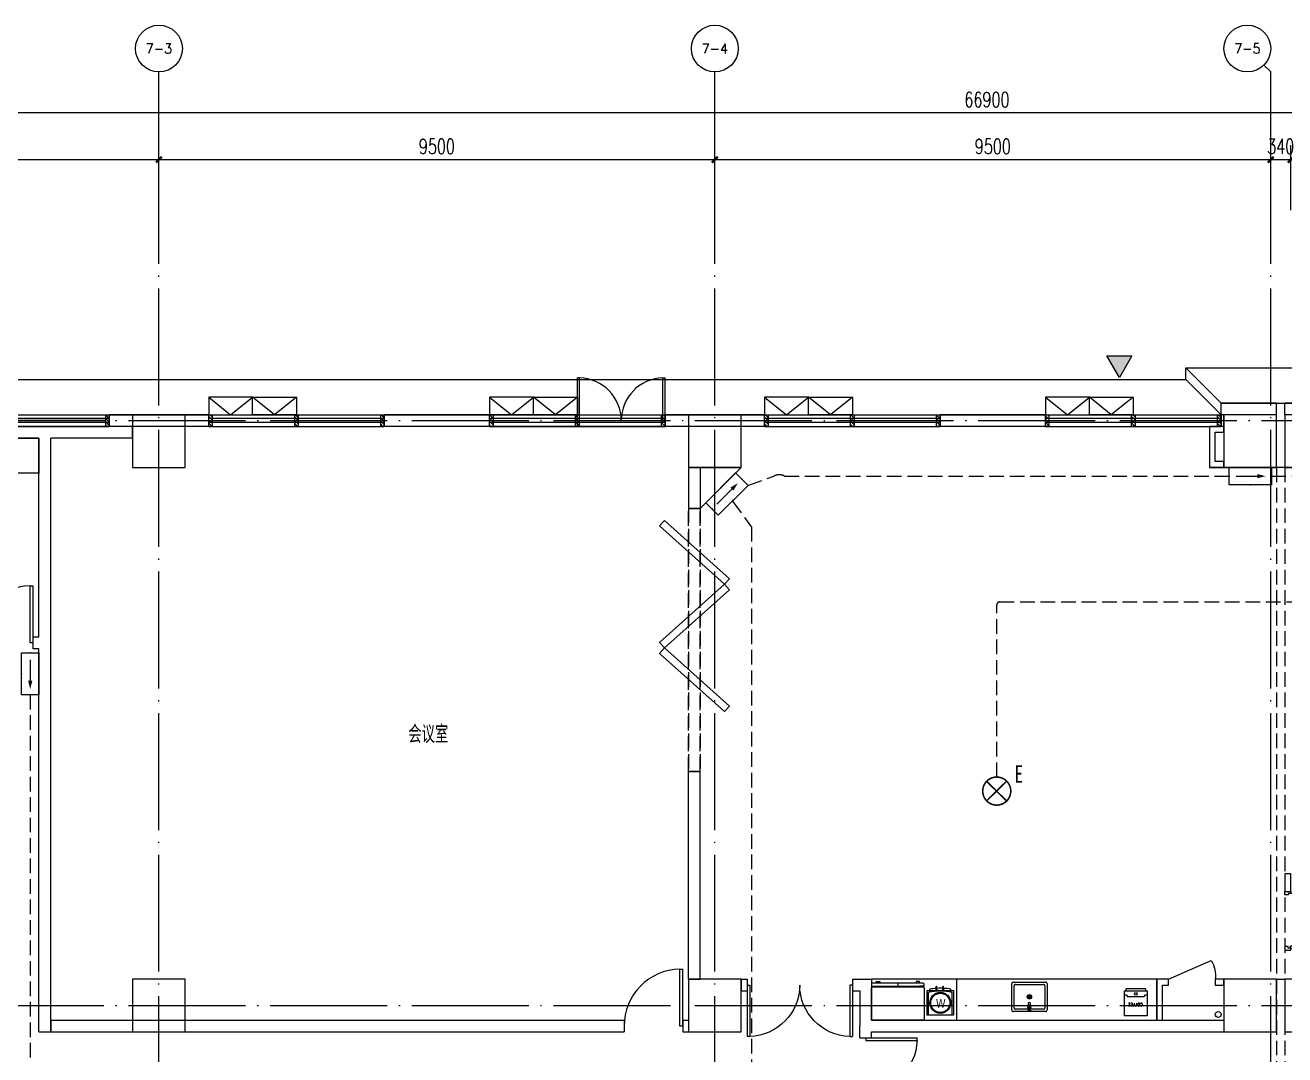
# Model space of a CAD drawing. Extents: x -621157 to 1764546, y -106808 to 741893.
# Drawn here: x 18596 to 40121, y 29159 to 46760 of the extents above; entities that cross this region are included whole.
import ezdxf
from ezdxf.enums import TextEntityAlignment as Align

# ---------------------------------------------------------------- set-up
doc = ezdxf.new("R2010")
doc.units = 0
doc.header["$LTSCALE"] = 1000
doc.header["$MEASUREMENT"] = 0
for name, pattern in [('DASH', [0.35, 0.25, -0.1]), ('XREF-A-101-平面图_t3$0$__DASH', [0.35, 0.25, -0.1]), ('XREF-A-101-平面图_t3$0$DASH', [0.35, 0.25, -0.1]), ('XREF-A-101-平面图_t3$0$DOTE', [2.42, 2, -0.2, 0.02, -0.2])]:
    doc.linetypes.add(name, pattern=pattern)
for name, color, linetype in [('0-底图', 7, 'Continuous'), ('AXIS_TEXT', 7, 'Continuous'), ('EQUIP-照明', 3, 'Continuous'), ('TEL_TEXT', 7, 'Continuous'), ('WIRE-应急', 4, 'DASH'), ('WIRE-照明', 4, 'Continuous'), ('XREF-A-101-平面图_t3$0$A-COLUMN', 8, 'Continuous'), ('XREF-A-101-平面图_t3$0$A-DOTE', 8, 'Continuous'), ('XREF-A-101-平面图_t3$0$A-GROUND', 8, 'Continuous'), ('XREF-A-101-平面图_t3$0$A-ROOM-CH', 8, 'Continuous'), ('XREF-A-101-平面图_t3$0$A-SEE', 8, 'Continuous'), ('XREF-A-101-平面图_t3$0$A-WALL', 8, 'Continuous'), ('XREF-A-101-平面图_t3$0$A-WALL-FILL', 8, 'Continuous'), ('XREF-A-101-平面图_t3$0$A-WINDOW', 8, 'Continuous'), ('XREF-A-101-平面图_t3$0$A-开启符号', 8, 'Continuous'), ('XREF-A-101-平面图_t3$0$A-背衬铝板', 8, 'Continuous'), ('XREF-A-101-平面图_t3$0$AXIS', 8, 'Continuous'), ('XREF-A-101-平面图_t3$0$DOOR-INF', 8, 'Continuous'), ('XREF-A-101-平面图_t3$0$F-B-INF', 8, 'Continuous'), ('XREF-A-101-平面图_t3$0$F-L-INF', 8, 'Continuous'), ('XREF-A-101-平面图_t3$0$GLASS WALL-INF', 8, 'Continuous'), ('XREF-A-101-平面图_t3$0$GROUND', 8, 'Continuous'), ('XREF-A-101-平面图_t3$0$I-SURFACE', 8, 'Continuous'), ('XREF-A-101-平面图_t3$0$I-WALL-GYPSUM', 8, 'Continuous'), ('XREF-A-101-平面图_t3$0$LVTRY', 8, 'Continuous'), ('XREF-A-101-平面图_t3$0$PARTITION-INF', 8, 'Continuous'), ('XREF-A-101-平面图_t3$0$PUB_HATCH', 8, 'Continuous'), ('XREF-A-101-平面图_t3$0$PUB_TEXT', 8, 'Continuous'), ('XREF-A-101-平面图_t3$0$VPIPE-消防', 8, 'Continuous'), ('设备-照明', 3, 'Continuous')]:
    doc.layers.add(name, color=color, linetype=linetype)
doc.styles.add('_TEL_DIM', font='SIMPLEX', dxfattribs={"width": 0.8, "height": 3.5, "bigfont": 'HZTXT'})
doc.styles.add('COMPLEX', font='COMPLEX')
doc.styles.get("Standard").update_dxf_attribs({"font": 'romans.shx', "bigfont": 'HZDXC.SHX'})
doc.styles.add('STYLE1', font='simhei.ttf')
doc.styles.add('XREF-A-101-平面图_t3$0$-HZDXCROMANS', font='ROMANS.shx', dxfattribs={"bigfont": 'HZDXC.shx'})
doc.styles.add('XREF-A-101-平面图_t3$0$69F Layout plan$0$Standard', font='arial.ttf', dxfattribs={"width": 0.8})
doc.styles.add('XREF-A-101-平面图_t3$0$A-AXIS-LABEL', font='COMPLEX', dxfattribs={"bigfont": 'GBCBIG'})
doc.styles.add('XREF-A-101-平面图_t3$0$A-DIM_T3', font='SIMPLEX', dxfattribs={"width": 0.705882, "bigfont": 'GBCBIG'})
doc.styles.add('XREF-A-101-平面图_t3$0$ROMANS', font='romans.shx')
doc.dimstyles.new('XREF-A-101-平面图_t3$0$A-DIM-100', dxfattribs={"dimscale": 100, "dimtxt": 2.55, "dimasz": 1, "dimexe": 2.5, "dimexo": 3, "dimgap": 1, "dimtad": 1, "dimdec": 0, "dimzin": 0, "dimdsep": 46, "dimtxsty": 'XREF-A-101-平面图_t3$0$A-DIM_T3', "dimblk": 'XREF-A-101-平面图_t3$0$_ArchTick', "dimcen": 0.09, "dimclrt": 7, "dimazin": 2, "dimtfac": 1, "dimtdec": 0, "dimtix": 1, "dimtmove": 2, "dimatfit": 3, "dimfxl": 0, "dimtolj": 1, "dimtzin": 0, "dimarcsym": 0})

# ---------------------------------------------------------------- blocks, each defined once
blk = doc.blocks.new('XREF-A-101-平面图_t3$0$_ArchTick')
at = {"color": 0, "linetype": 'ByBlock', "const_width": 0.4}
blk.add_lwpolyline([(-0.5, -0.5), (0.5, 0.5)], dxfattribs=at)
blk = doc.blocks.new('*D25415')
at = {"layer": 'Defpoints', "color": 0}
for p in [(38000, 44460), (38000, 43300), (38340, 43300)]:
    blk.add_point(p, dxfattribs=at)
at = {"layer": 'XREF-A-101-平面图_t3$0$AXIS', "color": 0, "lineweight": -2}
for p, q in [((38000, 43600), (38000, 44710)), ((38340, 43600), (38340, 44710)), ((38000, 44460), (37900, 44460)), ((38340, 44460), (38000, 44460)), ((38340, 44460), (38440, 44460))]:
    blk.add_line(p, q, dxfattribs=at)
at = {"layer": 'XREF-A-101-平面图_t3$0$AXIS', "color": 0, "linetype": 'ByBlock', "lineweight": -2, "xscale": 100, "yscale": 100, "zscale": 100}
blk.add_blockref('XREF-A-101-平面图_t3$0$_ArchTick', (38000, 44460), dxfattribs=at)
at = {"layer": 'XREF-A-101-平面图_t3$0$AXIS', "color": 0, "linetype": 'ByBlock', "lineweight": -2, "xscale": 100, "yscale": 100, "zscale": 100, "rotation": 180}
blk.add_blockref('XREF-A-101-平面图_t3$0$_ArchTick', (38340, 44460), dxfattribs=at)
at = {"layer": 'XREF-A-101-平面图_t3$0$AXIS', "color": 7, "insert": (38170, 44687), "char_height": 255, "attachment_point": 5, "style": 'XREF-A-101-平面图_t3$0$A-DIM_T3'}
blk.add_mtext('\\A1;340', dxfattribs=at)
blk = doc.blocks.new('*D25416')
at = {"layer": 'Defpoints', "color": 0}
for p in [(28500, 44460), (28500, 43300), (38000, 43300)]:
    blk.add_point(p, dxfattribs=at)
at = {"layer": 'XREF-A-101-平面图_t3$0$AXIS', "color": 0, "lineweight": -2}
for p, q in [((28500, 43600), (28500, 44710)), ((38000, 43600), (38000, 44710)), ((38000, 44460), (28500, 44460))]:
    blk.add_line(p, q, dxfattribs=at)
at = {"layer": 'XREF-A-101-平面图_t3$0$AXIS', "color": 0, "linetype": 'ByBlock', "lineweight": -2, "xscale": 100, "yscale": 100, "zscale": 100, "rotation": 180}
blk.add_blockref('XREF-A-101-平面图_t3$0$_ArchTick', (28500, 44460), dxfattribs=at)
at = {"layer": 'XREF-A-101-平面图_t3$0$AXIS', "color": 0, "linetype": 'ByBlock', "lineweight": -2, "xscale": 100, "yscale": 100, "zscale": 100}
blk.add_blockref('XREF-A-101-平面图_t3$0$_ArchTick', (38000, 44460), dxfattribs=at)
at = {"layer": 'XREF-A-101-平面图_t3$0$AXIS', "color": 7, "insert": (33250, 44687), "char_height": 255, "attachment_point": 5, "style": 'XREF-A-101-平面图_t3$0$A-DIM_T3'}
blk.add_mtext('\\A1;9500', dxfattribs=at)
blk = doc.blocks.new('*D25417')
at = {"layer": 'Defpoints', "color": 0}
for p in [(19000, 44460), (19000, 43300), (28500, 43300)]:
    blk.add_point(p, dxfattribs=at)
at = {"layer": 'XREF-A-101-平面图_t3$0$AXIS', "color": 0, "lineweight": -2}
for p, q in [((19000, 43600), (19000, 44710)), ((28500, 43600), (28500, 44710)), ((28500, 44460), (19000, 44460))]:
    blk.add_line(p, q, dxfattribs=at)
at = {"layer": 'XREF-A-101-平面图_t3$0$AXIS', "color": 0, "linetype": 'ByBlock', "lineweight": -2, "xscale": 100, "yscale": 100, "zscale": 100, "rotation": 180}
blk.add_blockref('XREF-A-101-平面图_t3$0$_ArchTick', (19000, 44460), dxfattribs=at)
at = {"layer": 'XREF-A-101-平面图_t3$0$AXIS', "color": 0, "linetype": 'ByBlock', "lineweight": -2, "xscale": 100, "yscale": 100, "zscale": 100}
blk.add_blockref('XREF-A-101-平面图_t3$0$_ArchTick', (28500, 44460), dxfattribs=at)
at = {"layer": 'XREF-A-101-平面图_t3$0$AXIS', "color": 7, "insert": (23750, 44687), "char_height": 255, "attachment_point": 5, "style": 'XREF-A-101-平面图_t3$0$A-DIM_T3'}
blk.add_mtext('\\A1;9500', dxfattribs=at)
blk = doc.blocks.new('*D25418')
at = {"layer": 'Defpoints', "color": 0}
for p in [(9500, 44460), (9500, 43300), (19000, 43300)]:
    blk.add_point(p, dxfattribs=at)
at = {"layer": 'XREF-A-101-平面图_t3$0$AXIS', "color": 0, "lineweight": -2}
for p, q in [((9500, 43600), (9500, 44710)), ((19000, 43600), (19000, 44710)), ((19000, 44460), (9500, 44460))]:
    blk.add_line(p, q, dxfattribs=at)
at = {"layer": 'XREF-A-101-平面图_t3$0$AXIS', "color": 0, "linetype": 'ByBlock', "lineweight": -2, "xscale": 100, "yscale": 100, "zscale": 100, "rotation": 180}
blk.add_blockref('XREF-A-101-平面图_t3$0$_ArchTick', (9500, 44460), dxfattribs=at)
at = {"layer": 'XREF-A-101-平面图_t3$0$AXIS', "color": 0, "linetype": 'ByBlock', "lineweight": -2, "xscale": 100, "yscale": 100, "zscale": 100}
blk.add_blockref('XREF-A-101-平面图_t3$0$_ArchTick', (19000, 44460), dxfattribs=at)
at = {"layer": 'XREF-A-101-平面图_t3$0$AXIS', "color": 7, "insert": (14250, 44687), "char_height": 255, "attachment_point": 5, "style": 'XREF-A-101-平面图_t3$0$A-DIM_T3'}
blk.add_mtext('\\A1;9500', dxfattribs=at)
blk = doc.blocks.new('_AXISO')
blk.add_circle((0, 0), 0.5)
at = {"layer": 'AXIS_TEXT', "style": 'COMPLEX'}
blk.add_attdef('A', text='', height=0.56, dxfattribs=at).set_placement((-0.25, -0.28), (0.25, -0.28), align=Align.FIT)
blk = doc.blocks.new('*D25422')
at = {"layer": 'Defpoints', "color": 0}
for p in [(-300, 45260), (-300, 43300), (66600, 43300)]:
    blk.add_point(p, dxfattribs=at)
at = {"layer": 'XREF-A-101-平面图_t3$0$AXIS', "color": 0, "lineweight": -2}
for p, q in [((-300, 43600), (-300, 45510)), ((66600, 43600), (66600, 45510)), ((66600, 45260), (-300, 45260))]:
    blk.add_line(p, q, dxfattribs=at)
at = {"layer": 'XREF-A-101-平面图_t3$0$AXIS', "color": 0, "linetype": 'ByBlock', "lineweight": -2, "xscale": 100, "yscale": 100, "zscale": 100, "rotation": 180}
blk.add_blockref('XREF-A-101-平面图_t3$0$_ArchTick', (-300, 45260), dxfattribs=at)
at = {"layer": 'XREF-A-101-平面图_t3$0$AXIS', "color": 0, "linetype": 'ByBlock', "lineweight": -2, "xscale": 100, "yscale": 100, "zscale": 100}
blk.add_blockref('XREF-A-101-平面图_t3$0$_ArchTick', (66600, 45260), dxfattribs=at)
at = {"layer": 'XREF-A-101-平面图_t3$0$AXIS', "color": 7, "insert": (33150, 45487), "char_height": 255, "attachment_point": 5, "style": 'XREF-A-101-平面图_t3$0$A-DIM_T3'}
blk.add_mtext('\\A1;66900', dxfattribs=at)
blk = doc.blocks.new('XREF-A-101-平面图_t3$0$G$C869EB286')
at = {"layer": 'XREF-A-101-平面图_t3$0$A-WINDOW'}
h = blk.add_hatch(dxfattribs=at)
h.set_pattern_fill('ANSI31', color=256, scale=25)
h.set_pattern_definition([(45, (-143.957, -89940), (-28.0633, 28.0633), [])])
h.paths.add_polyline_path([(0, 60), (200, 60), (200, 0), (0, 0)])
blk.add_lwpolyline([(0, 60), (200, 60), (200, 0), (0, 0)], close=True, dxfattribs=at)
blk = doc.blocks.new('XREF-A-101-平面图_t3$0$柱网1F')
at = {"layer": 'XREF-A-101-平面图_t3$0$A-COLUMN'}
for points in [[(18550, -800), (19450, -800), (19450, 100), (18550, 100)], [(28050, -800), (28950, -800), (28950, 100), (28050, 100)], [(37200, -800), (38100, -800), (38100, 100), (37200, 100)], [(38240, -800), (39140, -800), (39140, 100), (38240, 100)], [(18550, -10450), (19450, -10450), (19450, -9550), (18550, -9550)], [(28050, -10450), (28950, -10450), (28950, -9550), (28050, -9550)], [(37200, -10450), (38100, -10450), (38100, -9550), (37200, -9550)], [(38240, -10450), (39140, -10450), (39140, -9550), (38240, -9550)]]:
    blk.add_lwpolyline(points, close=True, dxfattribs=at)
blk = doc.blocks.new('XREF-A-101-平面图_t3$0$ROOM')
at = {"layer": 'XREF-A-101-平面图_t3$0$A-ROOM-CH', "style": 'XREF-A-101-平面图_t3$0$-HZDXCROMANS', "width": 0.6}
for tag, p in [('中文房间名称', (0, -1000)), ('英文房间名称', (0, -1500))]:
    blk.add_attdef(tag, text='', height=300, dxfattribs=at).set_placement(p, align=Align.CENTER)
blk = doc.blocks.new('XREF-A-101-平面图_t3$0$Reflesh-900')
for p, q in [((450, 53), (-450, 53)), ((-450, 53), (-370, 53)), ((0, 0), (0, 53))]:
    blk.add_line(p, q)
for points in [[(-430, 64, -0.414214), (-450, 84), (-450, 634), (450, 634), (450, 84, -0.414214), (430, 64)], [(435, -1, 0.368203), (451, 19), (451, 53), (-449, 53), (-449, 19, 0.368203), (-432, -1, -0.001541)]]:
    blk.add_lwpolyline(points, format="xyb", close=True)
for points in [[(-370, -3), (-370, -24, 0.414214), (-365, -29), (-315, -29, 0.414214), (-310, -24), (-310, 0)], [(370, -3), (370, -24, -0.414214), (365, -29), (315, -29, -0.414214), (310, -24), (310, 0)]]:
    blk.add_lwpolyline(points, format="xyb")
blk = doc.blocks.new('XREF-A-101-平面图_t3$0$coffeemachine_PL-01')
blk.add_lwpolyline([(-195, 426), (195, 426), (195, 0), (-195, 0)], close=True)
at = {"color": 8}
blk.add_lwpolyline([(195, 64), (165, 64), (144, 93), (0, 93), (-144, 93), (-165, 64), (-195, 64)], dxfattribs=at)
blk.add_lwpolyline([(-172, 0), (-172, -26, 0.414214), (-162, -36), (162, -36, 0.414214), (172, -26), (172, 0)], format="xyb", dxfattribs=at)
blk.add_circle((0, 50), 22.5)
at = {"insert": (7, 233), "char_height": 50, "width": 870.54, "attachment_point": 5, "style": 'XREF-A-101-平面图_t3$0$ROMANS'}
blk.add_mtext('COFFEE', dxfattribs=at)
blk = doc.blocks.new('XREF-A-101-平面图_t3$0$A$C4A4B287C')
at = {"layer": 'XREF-A-101-平面图_t3$0$GLASS WALL-INF', "elevation": -1}
blk.add_lwpolyline([(100, 300), (100, 0), (0, 0), (0, 300)], close=True, dxfattribs=at)
blk = doc.blocks.new('XREF-A-101-平面图_t3$0$EW23')
at = {"color": 5}
for p, q in [((7205, 24900, 0), (7205, 23970, 0)), ((7205, 24900, 0), (7245, 24900, 0)), ((7245, 24780, 0), (7205, 24780, 0)), ((7245, 24900, 0), (7245, 23970, 0)), ((7205, 24090, 0), (7246, 24090, 0)), ((7205, 23970, 0), (7245, 23970, 0))]:
    blk.add_line(p, q, dxfattribs=at)
at = {"color": 5, "elevation": 0}
for points in [[(7215, 24995), (7175, 24995), (7175, 24895), (7205, 24895), (7205, 24940), (7233, 24940), (7233, 24985), (7233, 24995), (7215, 24995)], [(8135, 24995), (8175, 24995), (8175, 24895), (8140, 24895), (8140, 24940), (8117, 24940), (8117, 24985), (8117, 24995), (8135, 24995)]]:
    blk.add_lwpolyline(points, close=True, dxfattribs=at)
at = {"color": 8, "elevation": 0}
for points in [[(7228, 24780), (7228, 24090)], [(7160, 24035), (7160, 24026), (7150, 24026), (7150, 24140), (7160, 24140), (7160, 24045)], [(7296, 24035), (7296, 24026), (7306, 24026), (7306, 24140), (7296, 24140), (7296, 24045)]]:
    blk.add_lwpolyline(points, dxfattribs=at)
for points in [[(7200, 24035), (7154, 24035), (7154, 24045), (7200, 24045)], [(7205, 24021), (7200, 24021), (7200, 24059), (7205, 24059)], [(7246, 24021), (7256, 24021), (7256, 24059), (7246, 24059)], [(7256, 24035), (7302, 24035), (7302, 24045), (7256, 24045)]]:
    blk.add_lwpolyline(points, close=True, dxfattribs=at)
at = {"color": 8}
blk.add_arc((7172, 24936, 0), 969, 274.4003, 357.8611, dxfattribs=at)
blk = doc.blocks.new('XREF-A-101-平面图_t3$0$A$C2C206FAC')
for p, q in [((0, 485), (400, 485)), ((0, 485), (0, 98)), ((400, 485), (400, 98)), ((20, 94), (20, 44)), ((148, 50), (145, 0)), ((145, 0), (160, 0)), ((148, 50), (150, 50)), ((155, 50), (157, 50)), ((157, 50), (160, 0)), ((260, 50), (257, 0)), ((257, 0), (272, 0)), ((260, 50), (262, 50)), ((267, 50), (269, 50)), ((269, 50), (272, 0)), ((380, 94), (380, 44))]:
    blk.add_line(p, q)
for centre, radius in [((200, 278), 179), ((200, 278), 164), ((153, 50), 2.6), ((265, 50), 2.6)]:
    blk.add_circle(centre, radius)
for centre, radius, start, end in [((200, 1084), 1006, 258.547, 281.4897), ((200, 1084), 1056, 260.1999, 267.1079), ((152, 54), 10.9, 296.6275, 243.5797), ((200, 1084), 1056, 267.7307, 273.2177), ((265, 54), 10.9, 296.6275, 243.5797), ((200, 1084), 1056, 273.8352, 279.8368)]:
    blk.add_arc(centre, radius, start, end)
at = {"insert": (1123, 210), "char_height": 150, "width": 1952.54, "attachment_point": 1, "rotation": 180, "style": 'XREF-A-101-平面图_t3$0$69F Layout plan$0$Standard'}
blk.add_mtext('\\pxi5.6747;W', dxfattribs=at)
blk = doc.blocks.new('XREF-A-101-平面图_t3$0$yuouioui')
at = {"linetype": 'XREF-A-101-平面图_t3$0$__DASH', "ltscale": 1000}
blk.add_lwpolyline([(300666, 20452), (301087, 20452), (301087, 20000), (300666, 20000)], close=True, dxfattribs=at)
at = {"linetype": 'XREF-A-101-平面图_t3$0$__DASH', "ltscale": 1000, "rotation": 89.98165643611132}
blk.add_blockref('XREF-A-101-平面图_t3$0$A$C2C206FAC', (301151, 20026), dxfattribs=at)
blk = doc.blocks.new('XREF-A-101-平面图_t3$0$WashBasin')
at = {"color": 8}
for p, q in [((272, 500), (272, 495)), ((272, 495), (285, 486)), ((272, 495), (302, 495)), ((285, 486), (285, 464)), ((285, 486), (302, 486)), ((285, 454), (285, 440)), ((332, 495), (302, 495)), ((320, 486), (302, 486)), ((332, 495), (320, 486)), ((320, 486), (320, 464)), ((320, 454), (320, 440)), ((332, 500), (332, 495)), ((275, 250), (325, 250)), ((300, 225), (300, 275))]:
    blk.add_line(p, q, dxfattribs=at)
for points in [[(0, 25), (0, 475)], [(25, 500), (575, 500)], [(600, 475), (600, 25)], [(575, 0), (25, 0)]]:
    blk.add_lwpolyline(points)
for points in [[(38, 63), (38, 438)], [(63, 463), (538, 463)], [(563, 438), (563, 63)], [(538, 38), (63, 38)]]:
    blk.add_lwpolyline(points, dxfattribs=at)
for points in [[(302, 464), (285, 464, 1), (285, 454), (302, 454)], [(302, 464), (320, 464, -1), (320, 454), (302, 454)], [(316, 397), (316, 355, -1), (289, 355), (289, 397)]]:
    blk.add_lwpolyline(points, format="xyb", dxfattribs=at)
for centre, radius in [((300, 250), 37.5), ((300, 250), 25), ((302, 423), 4.51)]:
    blk.add_circle(centre, radius, dxfattribs=at)
for centre, start, end in [((22, 478), 81.8699, 188.1301), ((578, 478), 351.8699, 98.1301), ((22, 22), 171.8699, 278.1301), ((578, 22), 261.8699, 8.1301)]:
    blk.add_arc(centre, 22.1, start, end)
for centre, radius, start, end in [((59, 441), 22.1, 81.8699, 188.1301), ((280, 434), 6.65, 75.1582, 220.8774), ((308, 539), 102, 255.1582, 266.5866), ((302, 420), 26.9, 47.1315, 132.7667), ((296, 539), 102, 273.4134, 284.8418), ((324, 434), 6.65, 319.1226, 104.8418), ((541, 441), 22.1, 351.8699, 98.1301), ((334, 480), 77.3, 220.8774, 232.5424), ((302, 420), 26.9, 162.3089, 257.9711), ((277, 406), 15.5, 3.2094, 52.5424), ((335, 410), 42.5, 183.2094, 198.0112), ((302, 399), 7.35, 198.0112, 271.9664), ((302, 399), 7.35, 268.0336, 341.9888), ((302, 420), 26.9, 282.4857, 17.3853), ((269, 410), 42.5, 341.9888, 356.7906), ((327, 406), 15.5, 127.4576, 176.7906), ((270, 480), 77.3, 307.4576, 319.1226), ((59, 59), 22.1, 171.8699, 278.1301), ((541, 59), 22.1, 261.8699, 8.1301)]:
    blk.add_arc(centre, radius, start, end, dxfattribs=at)
blk = doc.blocks.new('XREF-A-101-平面图_t3$0$G$C392A9A82')
blk.add_line((31818, -10350), (34463, -10350))
blk.add_lwpolyline([(32728, -9650), (32728, -10350)])
at = {"layer": 'XREF-A-101-平面图_t3$0$DOOR-INF'}
for points in [[(27655, -1901), (27738, -1808), (28850, -2804), (28767, -2897)], [(27655, -3893), (27738, -3986), (28850, -2990), (28767, -2897)], [(27655, -4079), (27738, -3986), (28850, -4983), (28767, -5075)]]:
    blk.add_lwpolyline(points, close=True, dxfattribs=at)
at = {"layer": 'XREF-A-101-平面图_t3$0$F-B-INF', "color": 8, "linetype": 'XREF-A-101-平面图_t3$0$__DASH'}
blk.add_lwpolyline([(28150, -6100), (28350, -6100), (28350, -1600), (28150, -1600)], close=True, dxfattribs=at)
at = {"layer": 'XREF-A-101-平面图_t3$0$F-L-INF', "ltscale": 0.15}
blk.add_lwpolyline([(31278, -9650), (31278, -10350), (36150, -10350), (36150, -9650)], close=True, dxfattribs=at)
at = {"layer": 'XREF-A-101-平面图_t3$0$I-SURFACE'}
blk.add_line((38200, -9650), (38340, -9650), dxfattribs=at)
at = {"layer": 'XREF-A-101-平面图_t3$0$I-WALL-GYPSUM'}
blk.add_lwpolyline([(37300, -900), (37300, -800), (37150, -800), (37150, -300), (37300, -300), (37300, -200), (37050, -200), (37050, -900), (37300, -900)], dxfattribs=at)
at = {"layer": 'XREF-A-101-平面图_t3$0$LVTRY'}
blk.add_lwpolyline([(15250, -400), (17050, -400), (17050, -1000), (15250, -1000)], close=True, dxfattribs=at)
at = {"layer": 'XREF-A-101-平面图_t3$0$PARTITION-INF'}
for p, q in [((28150, -900), (28150, -1600)), ((29050, -900), (28150, -900)), ((29050, -900), (28350, -1600)), ((39490, -900), (37050, -900)), ((28350, -1600), (28150, -1600))]:
    blk.add_line(p, q, dxfattribs=at)
blk.add_lwpolyline([(36350, -9650), (37084, -9331, -0.164662), (37150, -9650)], format="xyb", dxfattribs=at)
blk.add_lwpolyline([(36350, -9650), (36150, -9650), (36150, -10350), (36250, -10350), (36250, -9750), (36350, -9750), (36350, -9650)], dxfattribs=at)
blk.add_lwpolyline([(37300, -9650), (37150, -9650), (37150, -9750), (37300, -9750)], close=True, dxfattribs=at)
at = {"layer": 'XREF-A-101-平面图_t3$0$VPIPE-消防'}
blk.add_circle((37202, -10251), 50, dxfattribs=at)
at = {"layer": 'XREF-A-101-平面图_t3$0$DOOR-INF', "xscale": -1}
blk.add_blockref('XREF-A-101-平面图_t3$0$A$C4A4B287C', (38440, -8149), dxfattribs=at)
at = {"layer": 'XREF-A-101-平面图_t3$0$DOOR-INF', "rotation": 90}
blk.add_blockref('XREF-A-101-平面图_t3$0$EW23', (63335, -16325, 0), dxfattribs=at)
at = {"layer": 'XREF-A-101-平面图_t3$0$F-L-INF', "ltscale": 0.15}
for name, p, rotation in [('XREF-A-101-平面图_t3$0$Reflesh-900', (31728, -9716), 180), ('XREF-A-101-平面图_t3$0$yuouioui', (52679, -310927), 90), ('XREF-A-101-平面图_t3$0$WashBasin', (34276, -9700), 180), ('XREF-A-101-平面图_t3$0$coffeemachine_PL-01', (35794, -9850), 180)]:
    blk.add_blockref(name, p, dxfattribs=dict(at, rotation=rotation))
blk = doc.blocks.new('XREF-A-101-平面图_t3$0$bz1')
at = {"layer": 'XREF-A-101-平面图_t3$0$PUB_HATCH'}
h = blk.add_hatch(color=1, dxfattribs=at)
h.dxf.hatch_style = 1
h.paths.add_polyline_path([(4866032, -641203), (4865818, -641573), (4866245, -641573)])
at = {"layer": 'XREF-A-101-平面图_t3$0$PUB_TEXT', "color": 1}
blk.add_lwpolyline([(4866032, -641203), (4865818, -641573), (4866245, -641573)], close=True, dxfattribs=at)
blk = doc.blocks.new('XREF-A-101-平面图_t3$0$G$C34B60025')
at = {"xscale": -1, "rotation": 180}
blk.add_blockref('XREF-A-101-平面图_t3$0$bz1', (-4830720, -740364), dxfattribs=at)
blk = doc.blocks.new('XREF-A-101-平面图_t3$0$WINDOW2DLIB$SYSLIB$00000001')
at = {"color": 0}
for points in [[(-0.5, 0.5), (-0.5, -0.5)], [(-0.5, 0.5), (0.5, 0.5)], [(0.5, -0.5), (0.5, 0.5)], [(0.5, 0.1667), (-0.5, 0.1667)], [(0.5, -0.1667), (-0.5, -0.1667)], [(-0.5, -0.5), (0.5, -0.5)]]:
    blk.add_lwpolyline(points, dxfattribs=at)
blk = doc.blocks.new('XREF-A-101-平面图_t3$0$DOOR2DLIB$SYSLIB$00000108')
at = {"color": 0}
for p, q in [((-0.5, 0), (-0.5, 0.4875)), ((-0.475, 0.4875), (-0.5, 0.4875)), ((-0.475, 0), (-0.475, 0.4875)), ((0.475, 0), (0.475, 0.4875)), ((0.475, 0.4875), (0.5, 0.4875)), ((0.5, 0), (0.5, 0.4875)), ((-0.5, 0), (-0.475, 0)), ((0.5, 0), (0.475, 0))]:
    blk.add_line(p, q, dxfattribs=at)
at = {"color": 0, "lineweight": 13}
for centre, start, end in [((-0.4875, 0), 0, 88.53072), ((0.4875, 0), 91.46928, 180)]:
    blk.add_arc(centre, 0.4875, start, end, dxfattribs=at)
blk = doc.blocks.new('XREF-A-101-平面图_t3$0$DOOR2DLIB$SYSLIB$00000107')
at = {"color": 0}
for p, q in [((0.45, 0.975), (0.5, 0.975)), ((0.45, 0), (0.45, 0.975)), ((0.5, 0), (0.5, 0.975)), ((0.5, 0), (0.45, 0))]:
    blk.add_line(p, q, dxfattribs=at)
at = {"color": 0, "lineweight": 13}
blk.add_arc((0.475, 0), 0.975, 91.4693, 180, dxfattribs=at)
blk = doc.blocks.new('HC002631130701')
at = {"layer": 'WIRE-照明', "color": 0}
for p, q in [((-3.6, 3), (3.6, 3)), ((-3.6, 0), (-3.6, 3)), ((3.6, 3), (3.6, 0)), ((3.6, 0), (-3.6, 0)), ((-2.4, 1.5), (1.2, 1.5))]:
    blk.add_line(p, q, dxfattribs=at)
for p in [(0, 3), (-3.6, 1.5), (0, 0), (3.6, 1.5)]:
    blk.add_point(p, dxfattribs=at)
blk.add_solid([(1.2, 1.86), (2.64, 1.5), (1.2, 1.14)], dxfattribs=at)
at = {"color": 0, "width": 0.7}
blk.add_attdef('PSFHATT', (3.62, 0), '', height=0.025, dxfattribs=at)
at = {"layer": 'TEL_TEXT', "color": 0, "style": '_TEL_DIM', "flags": 1}
blk.add_attdef('A', text='', height=0.0001, dxfattribs=at).set_placement((0, 3), align=Align.MIDDLE_CENTER)
blk = doc.blocks.new('HC002633132082')
at = {"layer": 'EQUIP-照明', "color": 0, "linetype": 'Continuous', "const_width": 0.267}
blk.add_lwpolyline([(-2.37, 0, 1), (2.43, 0, 1)], format="xyb", close=True, dxfattribs=at)
for points in [[(-1.7, 1.67), (1.7, -1.67)], [(-1.7, -1.67), (-1.7, -1.67), (1.7, 1.67)]]:
    blk.add_lwpolyline(points, dxfattribs=at)
at = {"layer": 'EQUIP-照明', "color": 0}
blk.add_point((0, 0), dxfattribs=at)
at = {"color": 0, "width": 0.7}
blk.add_attdef('PSFHATT', (4.48, -2.4), '', height=0.025, dxfattribs=at)
at = {"layer": 'EQUIP-照明', "color": 0, "style": 'STYLE1', "width": 0.7}
blk.add_text('E', height=3, dxfattribs=at).set_placement((3.81, 1.42), align=Align.CENTER)
at = {"layer": 'EQUIP-照明', "color": 0, "style": '_TEL_DIM', "flags": 1}
blk.add_attdef('A', text='', height=0.0001, dxfattribs=at).set_placement((0.03, 0), align=Align.MIDDLE_CENTER)
blk = doc.blocks.new('XREF-A-101-平面图_t3$0$轴网')
at = {"layer": 'XREF-A-101-平面图_t3$0$A-DOTE', "linetype": 'XREF-A-101-平面图_t3$0$DOTE'}
for p, q in [((19000, -3300), (19000, 43300)), ((28500, -3300), (28500, 43300)), ((38000, -3300), (38000, 43300)), ((-3300, 40000), (69800, 40000)), ((-3300, 30000), (69800, 30000))]:
    blk.add_line(p, q, dxfattribs=at)
at = {"layer": 'XREF-A-101-平面图_t3$0$AXIS'}
for p, q in [((38000, 45959.5), (37882.8, 46076.7)), ((19000, 43300), (19000, 45959.5)), ((28500, 43300), (28500, 45959.5)), ((38000, 43300), (38000, 45959.5))]:
    blk.add_line(p, q, dxfattribs=at)
ref = blk.add_blockref('_AXISO', (19000, 46359.5), dxfattribs=dict(at, xscale=800, yscale=800, zscale=800))
ref.add_attrib('A', '7-3', dxfattribs={"color": 7, "height": 168.54, "style": 'XREF-A-101-平面图_t3$0$A-AXIS-LABEL', "width": 0.933333}).set_placement((18775.3, 46275.2), (19224.7, 46275.2), align=Align.FIT)
ref = blk.add_blockref('_AXISO', (28500, 46359.5), dxfattribs=dict(at, xscale=800, yscale=800, zscale=800))
ref.add_attrib('A', '7-4', dxfattribs={"color": 7, "height": 163.41, "style": 'XREF-A-101-平面图_t3$0$A-AXIS-LABEL', "width": 0.935484}).set_placement((28274.3, 46277.8), (28725.7, 46277.8), align=Align.FIT)
ref = blk.add_blockref('_AXISO', (37600, 46359.5), dxfattribs=dict(at, xscale=800, yscale=800, zscale=800))
ref.add_attrib('A', '7-5', dxfattribs={"color": 7, "height": 168.54, "style": 'XREF-A-101-平面图_t3$0$A-AXIS-LABEL', "width": 0.933333}).set_placement((37375.3, 46275.2), (37824.7, 46275.2), align=Align.FIT)
for p1, p2, distance, picture, middle in [((66600, 43300), (-300, 43300), -1959.5, '*D25422', (33150, 45487)), ((19000, 43300), (9500, 43300), -1159.5, '*D25418', (14250, 44687)), ((28500, 43300), (19000, 43300), -1159.5, '*D25417', (23750, 44687)), ((38000, 43300), (28500, 43300), -1159.5, '*D25416', (33250, 44687)), ((38340, 43300), (38000, 43300), -1159.5, '*D25415', (38170, 44687))]:
    dim = blk.add_aligned_dim(p1=p1, p2=p2, distance=distance, dimstyle='XREF-A-101-平面图_t3$0$A-DIM-100', dxfattribs=at)
    dim.commit()
    dim.dimension.update_dxf_attribs({"geometry": picture, "text_midpoint": middle})
blk = doc.blocks.new('XREF-A-101-平面图_t3')
at = {"layer": 'XREF-A-101-平面图_t3$0$A-GROUND', "linetype": 'XREF-A-101-平面图_t3$0$DASH'}
for points in [[(238100, 39200), (238100, 600)], [(238240, 39200), (238240, 600)]]:
    blk.add_lwpolyline(points, dxfattribs=at)
at = {"layer": 'XREF-A-101-平面图_t3$0$A-SEE', "linetype": 'XREF-A-101-平面图_t3$0$DASH'}
blk.add_lwpolyline([(228050, 38500), (228250, 38500), (228250, 34000), (228050, 34000)], close=True, dxfattribs=at)
at = {"layer": 'XREF-A-101-平面图_t3$0$A-WALL-FILL', "color": 171}
for p, q in [((238100, 40300), (237150, 40300)), ((247600, 40300), (238240, 40300))]:
    blk.add_line(p, q, dxfattribs=at)
at = {"layer": 'XREF-A-101-平面图_t3$0$A-开启符号', "linetype": 'Continuous'}
for points in [[(219850, 40400), (219850, 40100), (220600, 40100), (220600, 40400)], [(221350, 40400), (221350, 40100), (220600, 40100), (220600, 40400)], [(224650, 40400), (224650, 40100), (225400, 40100), (225400, 40400)], [(226150, 40400), (226150, 40100), (225400, 40100), (225400, 40400)], [(229350, 40400), (229350, 40100), (230100, 40100), (230100, 40400)], [(230850, 40400), (230850, 40100), (230100, 40100), (230100, 40400)], [(234150, 40400), (234150, 40100), (234900, 40100), (234900, 40400)], [(235650, 40400), (235650, 40100), (234900, 40100), (234900, 40400)]]:
    blk.add_lwpolyline(points, close=True, dxfattribs=at)
for points in [[(219850, 40400), (220225, 40100), (220600, 40400)], [(221350, 40400), (220975, 40100), (220600, 40400)], [(224650, 40400), (225025, 40100), (225400, 40400)], [(226150, 40400), (225775, 40100), (225400, 40400)], [(229350, 40400), (229725, 40100), (230100, 40400)], [(230850, 40400), (230475, 40100), (230100, 40400)], [(234150, 40400), (234525, 40100), (234900, 40400)], [(235650, 40400), (235275, 40100), (234900, 40400)]]:
    blk.add_lwpolyline(points, dxfattribs=at)
at = {"layer": 'XREF-A-101-平面图_t3$0$A-背衬铝板', "color": 6, "linetype": 'XREF-A-101-平面图_t3$0$__DASH', "ltscale": 0.5, "const_width": 30}
blk.add_lwpolyline([(215210, 40000), (218090, 40000)], dxfattribs=at)
at = {"layer": 'XREF-A-101-平面图_t3$0$GROUND'}
for p, q in [((236550, 40900), (237150, 40300)), ((236550, 40700), (237150, 40100)), ((237150, 40100), (237150, 40300)), ((237150, 40300), (247200, 40300)), ((213350, 40100), (237150, 40100))]:
    blk.add_line(p, q, dxfattribs=at)
blk.add_lwpolyline([(213350, 40700), (236550, 40700), (236550, 40900), (247200, 40900)], dxfattribs=at)
at = {"layer": 'XREF-A-101-平面图_t3$0$A-COLUMN'}
blk.add_blockref('XREF-A-101-平面图_t3$0$柱网1F', (200000, 40000), dxfattribs=at)
at = {"layer": 'XREF-A-101-平面图_t3$0$A-DOTE'}
blk.add_blockref('XREF-A-101-平面图_t3$0$轴网', (200000, 0), dxfattribs=at)
at = {"layer": 'XREF-A-101-平面图_t3$0$A-ROOM-CH'}
ref = blk.add_blockref('XREF-A-101-平面图_t3$0$ROOM', (223603, 35489), dxfattribs=at)
ref.add_attrib('中文房间名称', '会议室', dxfattribs={"height": 300, "style": 'XREF-A-101-平面图_t3$0$-HZDXCROMANS', "width": 0.8}).set_placement((223603, 34489), align=Align.CENTER)
at = {"layer": 'XREF-A-101-平面图_t3$0$A-WINDOW', "rotation": 270}
for p in [(218090, 40100), (219850, 40100), (221320, 40100), (222790, 40100), (224650, 40100), (226120, 40100), (227590, 40100), (229350, 40100), (230820, 40100), (232290, 40100), (234150, 40100), (235620, 40100), (237090, 40100)]:
    blk.add_blockref('XREF-A-101-平面图_t3$0$G$C869EB286', p, dxfattribs=at)
blk.add_blockref('XREF-A-101-平面图_t3$0$G$C392A9A82', (199900, 40100))
at = {"layer": 'XREF-A-101-平面图_t3$0$A-WALL'}
for p, q in [((217050, 39900), (215050, 39900)), ((218550, 39900), (217050, 39900)), ((218550, 39700), (218550, 39900)), ((216950, 39700), (215150, 39700)), ((216950, 36300), (216950, 39700)), ((218550, 39700), (217150, 39700)), ((217150, 36200), (217150, 39700)), ((216950, 36300), (216850, 36300)), ((217150, 29550), (217150, 36200)), ((216950, 36100), (216850, 36100)), ((216950, 29550), (216950, 36100)), ((216950, 29550), (217150, 29550))]:
    blk.add_line(p, q, dxfattribs=at)
blk.add_lwpolyline([(216850, 36100), (216850, 36300)], dxfattribs=at)
at = {"layer": 'XREF-A-101-平面图_t3$0$A-WALL-FILL', "color": 171}
for p, q in [((237150, 40100), (237150, 40300)), ((238100, 40100), (238100, 40300)), ((238240, 40100), (238240, 40300)), ((219850, 40100), (218150, 40100)), ((226150, 40100), (222850, 40100)), ((229350, 40100), (227650, 40100)), ((234150, 40100), (232350, 40100)), ((238100, 40100), (237150, 40100)), ((237200, 40100), (237150, 40100)), ((237200, 39900), (237200, 40100)), ((247600, 40100), (238240, 40100)), ((219850, 39900), (218150, 39900)), ((226150, 39900), (222850, 39900)), ((229350, 39900), (227650, 39900)), ((234150, 39900), (232350, 39900)), ((237200, 39900), (237150, 39900))]:
    blk.add_line(p, q, dxfattribs=at)
for points in [[(218150, 39900), (218150, 40100)], [(219850, 39900), (219850, 40100)], [(222850, 39900), (222850, 40100)], [(226150, 39900), (226150, 40100)], [(227650, 39900), (227650, 40100)], [(229350, 39900), (229350, 40100)], [(232350, 39900), (232350, 40100)], [(234150, 39900), (234150, 40100)], [(237150, 39900), (237150, 40100)]]:
    blk.add_lwpolyline(points, dxfattribs=at)
at = {"layer": 'XREF-A-101-平面图_t3$0$A-WINDOW'}
blk.add_line((227650, 39900), (226150, 39900), dxfattribs=at)
at = {"layer": 'XREF-A-101-平面图_t3$0$I-WALL-GYPSUM'}
for p, q in [((228050, 39200), (228050, 38500)), ((228250, 39200), (228050, 39200)), ((228250, 39200), (228250, 38500)), ((228250, 38500), (228050, 38500)), ((228050, 30450), (228050, 34000)), ((228050, 34000), (228250, 34000)), ((228250, 30450), (228250, 34000)), ((228050, 30450), (228250, 30450)), ((228950, 30450), (229050, 30450)), ((228950, 30450), (228950, 30250)), ((230850, 30450), (231178, 30450)), ((231178, 30450), (231178, 29750)), ((228950, 30250), (229050, 30250)), ((230850, 30250), (230978, 30250)), ((230978, 30250), (230978, 29650)), ((217150, 29750), (226950, 29750)), ((217150, 29750), (217150, 29550)), ((227950, 29750), (228050, 29750)), ((228050, 29750), (228050, 29550)), ((231178, 29750), (237200, 29750)), ((237200, 29750), (237200, 29550)), ((217150, 29550), (226950, 29550)), ((227950, 29550), (228050, 29550)), ((230978, 29450), (230978, 29650)), ((231178, 29450), (231178, 29550)), ((231178, 29550), (237200, 29550))]:
    blk.add_line(p, q, dxfattribs=at)
for points in [[(229050, 30450), (229050, 30250)], [(230850, 30450), (230850, 30250)], [(226950, 29750), (226950, 29550)], [(227950, 29750), (227950, 29550)], [(230978, 29450), (231178, 29450)]]:
    blk.add_lwpolyline(points, dxfattribs=at)
blk.add_blockref('XREF-A-101-平面图_t3$0$G$C34B60025', (200100, 139900))
at = {"layer": 'XREF-A-101-平面图_t3$0$A-WINDOW'}
for name, p, xscale, yscale, zscale, rotation in [('XREF-A-101-平面图_t3$0$DOOR2DLIB$SYSLIB$00000108', (226900, 40000), -1500, -1500, -1500, 180), ('XREF-A-101-平面图_t3$0$WINDOW2DLIB$SYSLIB$00000001', (216650, 40000), -2999.999999998645, 200, -2999.999999998645, 180), ('XREF-A-101-平面图_t3$0$WINDOW2DLIB$SYSLIB$00000001', (221350, 40000), -2999.999999998645, 200, -2999.999999998645, 180), ('XREF-A-101-平面图_t3$0$WINDOW2DLIB$SYSLIB$00000001', (226150, 40000), -2999.999999998645, 200, -2999.999999998645, 180), ('XREF-A-101-平面图_t3$0$WINDOW2DLIB$SYSLIB$00000001', (230850, 40000), -2999.999999998645, 200, -2999.999999998645, 180), ('XREF-A-101-平面图_t3$0$WINDOW2DLIB$SYSLIB$00000001', (235650, 40000), -2999.999999998645, 200, -2999.999999998645, 180), ('XREF-A-101-平面图_t3$0$DOOR2DLIB$SYSLIB$00000107', (216350, 36200), -1000, -1000, -1000, 180), ('XREF-A-101-平面图_t3$0$DOOR2DLIB$SYSLIB$00000108', (231078, 28550), 1800, -1800, 1800, 90)]:
    blk.add_blockref(name, p, dxfattribs=dict(at, xscale=xscale, yscale=yscale, zscale=zscale, rotation=rotation))
for name, p, xscale, yscale, zscale in [('XREF-A-101-平面图_t3$0$DOOR2DLIB$SYSLIB$00000107', (227450, 29650), 1000, 1000, 1000), ('XREF-A-101-平面图_t3$0$DOOR2DLIB$SYSLIB$00000108', (229950, 30350), 1800, -1800, 1800)]:
    blk.add_blockref(name, p, dxfattribs=dict(at, xscale=xscale, yscale=yscale, zscale=zscale))

msp = doc.modelspace()

# ---------------------------------------------------------------- block references
at = {"layer": '0-底图'}
msp.add_blockref('XREF-A-101-平面图_t3', (-198119, 0), dxfattribs=at)

# ---------------------------------------------------------------- next in the draw order: linework, layer by layer
at = {"layer": 'WIRE-应急'}
for points in [[(30947, 38892), (31390, 39053, -0.241493), (31571, 39050), (39171, 39050)], [(35198, 33907), (35198, 36850, -0.414214), (35248, 36900), (44564, 36900)], [(18681, 35312), (18681, 27650, 0.414214), (18731, 27600), (22521, 27600)]]:
    msp.add_lwpolyline(points, format="xyb", dxfattribs=at)
for points in [[(39891, 39050), (49021, 39050)], [(30680, 38625), (31007, 38181), (31007, 27654), (31521, 27450)]]:
    msp.add_lwpolyline(points, dxfattribs=at)

# ---------------------------------------------------------------- next in the draw order: block references
at = {"layer": '设备-照明', "xscale": 100, "yscale": 100, "zscale": 100}
for name, p in [('HC002631130701', (39531, 38900)), ('HC002633132082', (35195, 33667))]:
    msp.add_blockref(name, p, dxfattribs=at)
at = {"layer": '设备-照明'}
for p, xscale, yscale, zscale, rotation in [((30693, 38638), 99.99999999999999, 99.99999999999999, 99.99999999999999, 44.99999997915234), ((18531, 35672), 100, 100, 100, 270)]:
    msp.add_blockref('HC002631130701', p, dxfattribs=dict(at, xscale=xscale, yscale=yscale, zscale=zscale, rotation=rotation))

doc.saveas('drawing.dxf')
